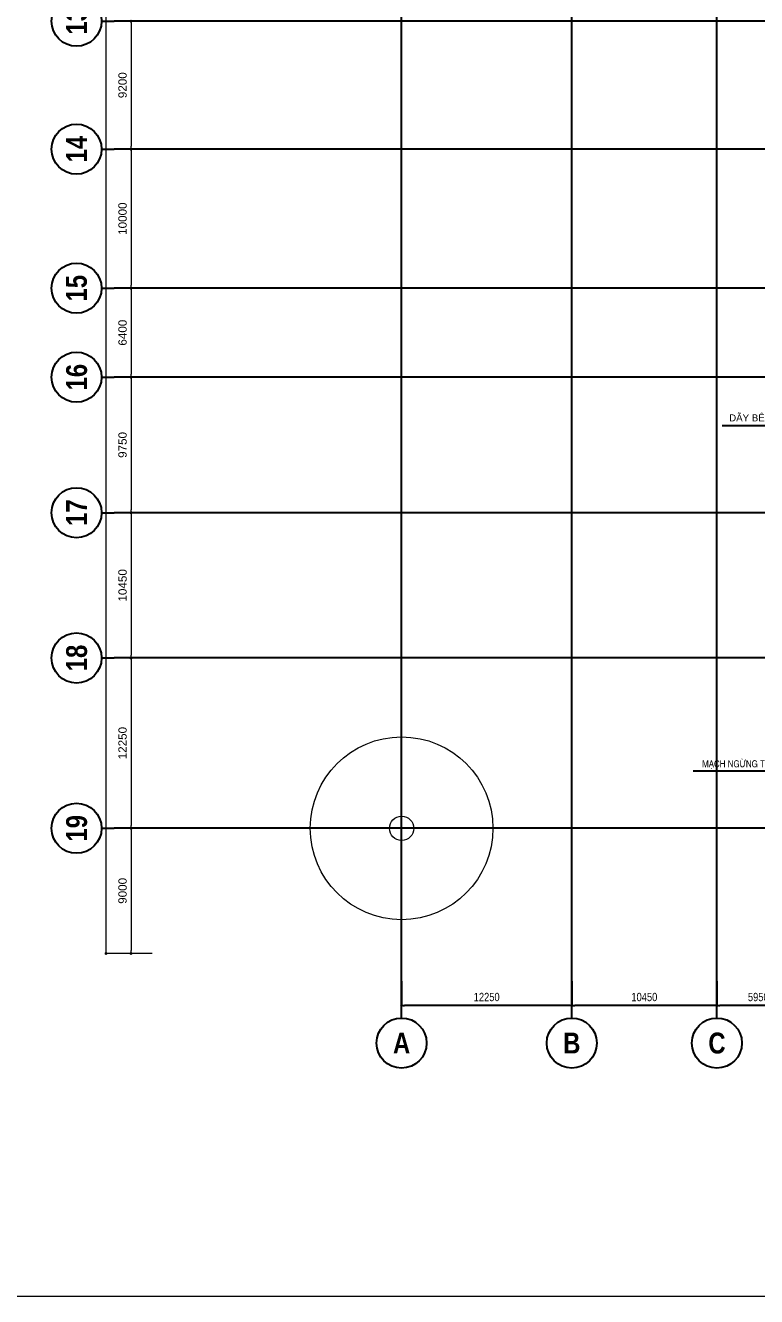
# Model space of a CAD drawing. Header units: millimetres. Extents: x 2356525 to 2927188, y -665534 to -417818.
# Drawn here: x 2675209 to 2727843, y -643665 to -552231 of the extents above; entities that cross this region are included whole.
import ezdxf
from ezdxf.enums import TextEntityAlignment as Align

# ---------------------------------------------------------------- set-up
doc = ezdxf.new("R2010")
doc.units = ezdxf.units.MM
doc.header["$LTSCALE"] = 200
doc.header["$MEASUREMENT"] = 0
doc.linetypes.add('CHG_XX_Luoi truc$0$MB_Luoi truc$0$Center101', pattern=[13, 10, -1, 1, -1])
doc.layers.get('0').update_dxf_attribs({"lineweight": 9})
doc.layers.get('Defpoints').update_dxf_attribs({"color": 10, "lineweight": 0})
for name, color, linetype in [('8', 8, 'Continuous'), ("CHG_XX_Damsan_Ham 2$0$CHG_XX_Damsan_Ham 2$0$'S_General_Hatch_8", 8, 'Continuous'), ('CHG_XX_Luoi truc$0$Grid', 34, 'Continuous'), ('CHG_XX_Luoi truc$0$Grid Line', 251, 'CHG_XX_Luoi truc$0$MB_Luoi truc$0$Center101')]:
    doc.layers.add(name, color=color, linetype=linetype)
for name, color, linetype, lineweight in [('CHG_XX_Cot_Ham 2$0$MB_Luoi truc$0$Dim 300', 1, 'Continuous', 5), ('CHG_XX_Cot_Ham 2$0$NS-DuongBao', 3, 'Continuous', 18), ('CHG_XX_Cot_Ham 2$0$NS-Pier-H2', 150, 'Continuous', 13), ('CHG_XX_Damsan_Ham 2$0$CHG_XX_Damsan_Ham 2$0$DBAO', 3, 'Continuous', 13), ('CHG_XX_Damsan_Ham 2$0$HATCH', 57, 'Continuous', 9), ('COT', 1, 'Continuous', 18), ('DBAO', 90, 'Continuous', 13), ('MB_Luoi truc$0$Dim 300', 1, 'Continuous', 5), ('STICK', 1, 'Continuous', 9), ('TEXT P X', 1, 'Continuous', 9)]:
    doc.layers.add(name, color=color, linetype=linetype, lineweight=lineweight)
doc.styles.add('arial', font='arial.ttf')
doc.styles.add('CHG_XX_Cot_Ham 2$0$MB_Luoi truc$0$Arial_C', font='arial.ttf')
doc.styles.add('CHG_XX_Luoi truc$0$MB_Luoi truc$0$Grid A-F$0$VNI-HelveCB', font='')
doc.styles.add('MB_Luoi truc$0$Arial_C', font='arial.ttf', dxfattribs={"width": 0.8})
doc.styles.add('TTP-HelCon', font='')
doc.styles.get('CHG_XX_Luoi truc$0$MB_Luoi truc$0$Grid A-F$0$VNI-HelveCB').set_extended_font_data('VNI-Helve-Condense', bold=True)
doc.styles.get('TTP-HelCon').set_extended_font_data('VNI-Helve-Condense')
doc.dimstyles.new('CHG_XX_Cot_Ham 2$0$MB_Luoi truc$0$Dim 300 (A1-A2)', dxfattribs={"dimscale": 300, "dimtxt": 2, "dimasz": 0.7, "dimexe": 0, "dimexo": 1, "dimgap": 1, "dimtad": 1, "dimdec": 0, "dimzin": 12, "dimdsep": 46, "dimtxsty": 'CHG_XX_Cot_Ham 2$0$MB_Luoi truc$0$Arial_C', "dimblk": 'CHG_XX_Cot_Ham 2$0$MB_Luoi truc$0$_Dot', "dimcen": 1, "dimclrd": 256, "dimclre": 256, "dimclrt": 3, "dimadec": 0, "dimazin": 0, "dimtfac": 1, "dimtdec": 0, "dimtix": 1, "dimtmove": 2, "dimatfit": 3, "dimldrblk": 'CHG_XX_Cot_Ham 2$0$MB_Luoi truc$0$HTT Arrow 30', "dimfxl": 1, "dimtolj": 1, "dimtzin": 0, "dimarcsym": 0})
doc.dimstyles.new('MB_Luoi truc$0$Dim 300 (A1-A2)', dxfattribs={"dimscale": 300, "dimtxt": 2, "dimasz": 0.7, "dimexe": 0, "dimexo": 1, "dimgap": 1, "dimtad": 1, "dimdec": 0, "dimzin": 12, "dimdsep": 46, "dimtxsty": 'MB_Luoi truc$0$Arial_C', "dimblk": 'MB_Luoi truc$0$_Dot', "dimcen": 1, "dimclrd": 256, "dimclre": 256, "dimclrt": 3, "dimadec": 0, "dimazin": 0, "dimtfac": 1, "dimtdec": 0, "dimtix": 1, "dimtmove": 2, "dimatfit": 3, "dimldrblk": 'MB_Luoi truc$0$HTT Arrow 30', "dimfxl": 1, "dimtolj": 1, "dimtzin": 0, "dimarcsym": 0})
doc.dimstyles.new('TTP-100', dxfattribs={"dimscale": 100, "dimtxt": 2.5, "dimasz": 1, "dimexe": 1, "dimexo": 0, "dimgap": 0.09, "dimtad": 0, "dimdec": 4, "dimrnd": 1, "dimdsep": 46, "dimtxsty": 'TTP-HelCon', "dimblk": 'Stick', "dimcen": 0.09, "dimdle": 1.5, "dimclrd": 256, "dimclre": 256, "dimclrt": 7, "dimadec": 0, "dimazin": 0, "dimtfac": 1, "dimtdec": 4, "dimtix": 1, "dimtmove": 0, "dimatfit": 3, "dimfxl": 1, "dimtvp": 1, "dimtolj": 1, "dimtzin": 0, "dimlwd": -1, "dimlwe": -1, "dimarcsym": 1})

# ---------------------------------------------------------------- blocks, each defined once
blk = doc.blocks.new('MB_Luoi truc$0$_Dot')
at = {"color": 0, "linetype": 'ByBlock', "lineweight": -2}
blk.add_line((-0.5, 0), (-1, 0), dxfattribs=at)
at = {"color": 0, "linetype": 'ByBlock', "const_width": 0.5}
blk.add_lwpolyline([(-0.25, 0, 1), (0.25, 0, 1)], format="xyb", close=True, dxfattribs=at)
blk = doc.blocks.new('*D52')
at = {"layer": 'Defpoints', "color": 0, "transparency": 16777216}
for p in [(2724989, -620666), (2730939, -620666), (2724989, -622728)]:
    blk.add_point(p, dxfattribs=at)
at = {"layer": 'MB_Luoi truc$0$Dim 300', "lineweight": -2, "transparency": 16777216}
for p, q in [((2724989, -620966), (2724989, -622728)), ((2730939, -620966), (2730939, -622728)), ((2730729, -622728), (2725199, -622728))]:
    blk.add_line(p, q, dxfattribs=at)
at = {"layer": 'MB_Luoi truc$0$Dim 300', "lineweight": -2, "transparency": 16777216, "xscale": 210, "yscale": 210, "zscale": 210, "rotation": 180}
blk.add_blockref('MB_Luoi truc$0$_Dot', (2724989, -622728), dxfattribs=at)
at = {"layer": 'MB_Luoi truc$0$Dim 300', "lineweight": -2, "transparency": 16777216, "xscale": 210, "yscale": 210, "zscale": 210}
blk.add_blockref('MB_Luoi truc$0$_Dot', (2730939, -622728), dxfattribs=at)
at = {"layer": 'MB_Luoi truc$0$Dim 300', "color": 3, "transparency": 16777216, "insert": (2727964, -622121), "char_height": 600, "attachment_point": 5, "style": 'MB_Luoi truc$0$Arial_C'}
blk.add_mtext('\\A1;5950', dxfattribs=at)
blk = doc.blocks.new('MB_Luoi truc$0$HTT Arrow 30')
blk.add_hatch(color=256).paths.add_polyline_path([(-2.5, 0.375), (-2.5, -0.375), (0, 0)])
at = {"color": 0, "linetype": 'ByBlock', "lineweight": -2}
for p, q in [((0, 0), (-2.5, 0.375)), ((-2.5, -0.375), (-2.5, 0.375)), ((0, 0), (-2.5, -0.375))]:
    blk.add_line(p, q, dxfattribs=at)
blk = doc.blocks.new('*D53')
at = {"layer": 'Defpoints', "color": 0, "transparency": 16777216}
for p in [(2714539, -620666), (2724989, -620666), (2714539, -622728)]:
    blk.add_point(p, dxfattribs=at)
at = {"layer": 'MB_Luoi truc$0$Dim 300', "lineweight": -2, "transparency": 16777216}
for p, q in [((2714539, -620966), (2714539, -622728)), ((2724989, -620966), (2724989, -622728)), ((2724779, -622728), (2714749, -622728))]:
    blk.add_line(p, q, dxfattribs=at)
at = {"layer": 'MB_Luoi truc$0$Dim 300', "lineweight": -2, "transparency": 16777216, "xscale": 210, "yscale": 210, "zscale": 210, "rotation": 180}
blk.add_blockref('MB_Luoi truc$0$_Dot', (2714539, -622728), dxfattribs=at)
at = {"layer": 'MB_Luoi truc$0$Dim 300', "lineweight": -2, "transparency": 16777216, "xscale": 210, "yscale": 210, "zscale": 210}
blk.add_blockref('MB_Luoi truc$0$_Dot', (2724989, -622728), dxfattribs=at)
at = {"layer": 'MB_Luoi truc$0$Dim 300', "color": 3, "transparency": 16777216, "insert": (2719764, -622121), "char_height": 600, "attachment_point": 5, "style": 'MB_Luoi truc$0$Arial_C'}
blk.add_mtext('\\A1;10450', dxfattribs=at)
blk = doc.blocks.new('*D54')
at = {"layer": 'Defpoints', "color": 0, "transparency": 16777216}
for p in [(2702289, -620666), (2714539, -620666), (2702289, -622728)]:
    blk.add_point(p, dxfattribs=at)
at = {"layer": 'MB_Luoi truc$0$Dim 300', "lineweight": -2, "transparency": 16777216}
for p, q in [((2702289, -620966), (2702289, -622728)), ((2714539, -620966), (2714539, -622728)), ((2714329, -622728), (2702499, -622728))]:
    blk.add_line(p, q, dxfattribs=at)
at = {"layer": 'MB_Luoi truc$0$Dim 300', "lineweight": -2, "transparency": 16777216, "xscale": 210, "yscale": 210, "zscale": 210, "rotation": 180}
blk.add_blockref('MB_Luoi truc$0$_Dot', (2702289, -622728), dxfattribs=at)
at = {"layer": 'MB_Luoi truc$0$Dim 300', "lineweight": -2, "transparency": 16777216, "xscale": 210, "yscale": 210, "zscale": 210}
blk.add_blockref('MB_Luoi truc$0$_Dot', (2714539, -622728), dxfattribs=at)
at = {"layer": 'MB_Luoi truc$0$Dim 300', "color": 3, "transparency": 16777216, "insert": (2708414, -622121), "char_height": 600, "attachment_point": 5, "style": 'MB_Luoi truc$0$Arial_C'}
blk.add_mtext('\\A1;12250', dxfattribs=at)
blk = doc.blocks.new('Stick')
at = {"layer": 'STICK'}
h = blk.add_hatch(color=256, dxfattribs=at)
edge = h.paths.add_edge_path()
edge.add_line((0.3, 0.5), (-0.5, -0.3))
edge.add_arc((-0.4, -0.4), 0.141, 135, 315)
edge.add_line((-0.3, -0.5), (0.5, 0.3))
edge.add_arc((0.4, 0.4), 0.141, 315, 495)
blk.add_line((1, 0), (-1, 0), dxfattribs=at)
blk.add_lwpolyline([(0.3, 0.5), (-0.5, -0.3, 1), (-0.3, -0.5), (0.5, 0.3, 1), (0.3, 0.5, 1)], format="xyb", dxfattribs=at)
blk = doc.blocks.new('CHG_XX_Cot_Ham 2$0$MB_Luoi truc$0$_Dot')
at = {"color": 0, "linetype": 'ByBlock', "lineweight": -2}
blk.add_line((-0.5, 0), (-1, 0), dxfattribs=at)
at = {"color": 0, "linetype": 'ByBlock', "const_width": 0.5}
blk.add_lwpolyline([(-0.25, 0, 1), (0.25, 0, 1)], format="xyb", close=True, dxfattribs=at)
blk = doc.blocks.new('*D820')
at = {"layer": 'CHG_XX_Cot_Ham 2$0$MB_Luoi truc$0$Dim 300', "lineweight": -2, "transparency": 16777216}
for p, q in [((-17945, 58050), (-19478, 58050)), ((-19478, 57840), (-19478, 49060)), ((-17945, 48850), (-19478, 48850))]:
    blk.add_line(p, q, dxfattribs=at)
at = {"layer": 'Defpoints', "color": 0, "transparency": 16777216}
for p in [(-17645, 58050), (-19478, 48850), (-17645, 48850)]:
    blk.add_point(p, dxfattribs=at)
at = {"layer": 'CHG_XX_Cot_Ham 2$0$MB_Luoi truc$0$Dim 300', "lineweight": -2, "transparency": 16777216, "xscale": 210, "yscale": 210, "zscale": 210}
for p, rotation in [((-19478, 58050), 90), ((-19478, 48850), 270)]:
    blk.add_blockref('CHG_XX_Cot_Ham 2$0$MB_Luoi truc$0$_Dot', p, dxfattribs=dict(at, rotation=rotation))
at = {"layer": 'CHG_XX_Cot_Ham 2$0$MB_Luoi truc$0$Dim 300', "color": 3, "transparency": 16777216, "insert": (-20085, 53450), "char_height": 600, "attachment_point": 5, "rotation": 90, "style": 'CHG_XX_Cot_Ham 2$0$MB_Luoi truc$0$Arial_C'}
blk.add_mtext('\\A1;9200', dxfattribs=at)
blk = doc.blocks.new('CHG_XX_Cot_Ham 2$0$MB_Luoi truc$0$HTT Arrow 30')
blk.add_hatch(color=256).paths.add_polyline_path([(-2.5, 0.375), (-2.5, -0.375), (0, 0)])
at = {"color": 0, "linetype": 'ByBlock', "lineweight": -2}
for p, q in [((0, 0), (-2.5, 0.375)), ((-2.5, -0.375), (-2.5, 0.375)), ((0, 0), (-2.5, -0.375))]:
    blk.add_line(p, q, dxfattribs=at)
blk = doc.blocks.new('*D821')
at = {"layer": 'CHG_XX_Cot_Ham 2$0$MB_Luoi truc$0$Dim 300', "lineweight": -2, "transparency": 16777216}
for p, q in [((-17945, 48850), (-19478, 48850)), ((-19478, 48640), (-19478, 39060)), ((-17945, 38850), (-19478, 38850))]:
    blk.add_line(p, q, dxfattribs=at)
at = {"layer": 'Defpoints', "color": 0, "transparency": 16777216}
for p in [(-17645, 48850), (-19478, 38850), (-17645, 38850)]:
    blk.add_point(p, dxfattribs=at)
at = {"layer": 'CHG_XX_Cot_Ham 2$0$MB_Luoi truc$0$Dim 300', "lineweight": -2, "transparency": 16777216, "xscale": 210, "yscale": 210, "zscale": 210}
for p, rotation in [((-19478, 48850), 90), ((-19478, 38850), 270)]:
    blk.add_blockref('CHG_XX_Cot_Ham 2$0$MB_Luoi truc$0$_Dot', p, dxfattribs=dict(at, rotation=rotation))
at = {"layer": 'CHG_XX_Cot_Ham 2$0$MB_Luoi truc$0$Dim 300', "color": 3, "transparency": 16777216, "insert": (-20085, 43850), "char_height": 600, "attachment_point": 5, "rotation": 90, "style": 'CHG_XX_Cot_Ham 2$0$MB_Luoi truc$0$Arial_C'}
blk.add_mtext('\\A1;10000', dxfattribs=at)
blk = doc.blocks.new('*D822')
at = {"layer": 'CHG_XX_Cot_Ham 2$0$MB_Luoi truc$0$Dim 300', "lineweight": -2, "transparency": 16777216}
for p, q in [((-17945, 38850), (-19478, 38850)), ((-19478, 38640), (-19478, 32660)), ((-17945, 32450), (-19478, 32450))]:
    blk.add_line(p, q, dxfattribs=at)
at = {"layer": 'Defpoints', "color": 0, "transparency": 16777216}
for p in [(-17645, 38850), (-19478, 32450), (-17645, 32450)]:
    blk.add_point(p, dxfattribs=at)
at = {"layer": 'CHG_XX_Cot_Ham 2$0$MB_Luoi truc$0$Dim 300', "lineweight": -2, "transparency": 16777216, "xscale": 210, "yscale": 210, "zscale": 210}
for p, rotation in [((-19478, 38850), 90), ((-19478, 32450), 270)]:
    blk.add_blockref('CHG_XX_Cot_Ham 2$0$MB_Luoi truc$0$_Dot', p, dxfattribs=dict(at, rotation=rotation))
at = {"layer": 'CHG_XX_Cot_Ham 2$0$MB_Luoi truc$0$Dim 300', "color": 3, "transparency": 16777216, "insert": (-20085, 35650), "char_height": 600, "attachment_point": 5, "rotation": 90, "style": 'CHG_XX_Cot_Ham 2$0$MB_Luoi truc$0$Arial_C'}
blk.add_mtext('\\A1;6400', dxfattribs=at)
blk = doc.blocks.new('*D823')
at = {"layer": 'CHG_XX_Cot_Ham 2$0$MB_Luoi truc$0$Dim 300', "lineweight": -2, "transparency": 16777216}
for p, q in [((-17945, 32450), (-19478, 32450)), ((-19478, 32240), (-19478, 22910)), ((-17945, 22700), (-19478, 22700))]:
    blk.add_line(p, q, dxfattribs=at)
at = {"layer": 'Defpoints', "color": 0, "transparency": 16777216}
for p in [(-17645, 32450), (-19478, 22700), (-17645, 22700)]:
    blk.add_point(p, dxfattribs=at)
at = {"layer": 'CHG_XX_Cot_Ham 2$0$MB_Luoi truc$0$Dim 300', "lineweight": -2, "transparency": 16777216, "xscale": 210, "yscale": 210, "zscale": 210}
for p, rotation in [((-19478, 32450), 90), ((-19478, 22700), 270)]:
    blk.add_blockref('CHG_XX_Cot_Ham 2$0$MB_Luoi truc$0$_Dot', p, dxfattribs=dict(at, rotation=rotation))
at = {"layer": 'CHG_XX_Cot_Ham 2$0$MB_Luoi truc$0$Dim 300', "color": 3, "transparency": 16777216, "insert": (-20085, 27575), "char_height": 600, "attachment_point": 5, "rotation": 90, "style": 'CHG_XX_Cot_Ham 2$0$MB_Luoi truc$0$Arial_C'}
blk.add_mtext('\\A1;9750', dxfattribs=at)
blk = doc.blocks.new('*D824')
at = {"layer": 'CHG_XX_Cot_Ham 2$0$MB_Luoi truc$0$Dim 300', "lineweight": -2, "transparency": 16777216}
for p, q in [((-17945, 22700), (-19478, 22700)), ((-19478, 22490), (-19478, 12460)), ((-17945, 12250), (-19478, 12250))]:
    blk.add_line(p, q, dxfattribs=at)
at = {"layer": 'Defpoints', "color": 0, "transparency": 16777216}
for p in [(-17645, 22700), (-19478, 12250), (-17645, 12250)]:
    blk.add_point(p, dxfattribs=at)
at = {"layer": 'CHG_XX_Cot_Ham 2$0$MB_Luoi truc$0$Dim 300', "lineweight": -2, "transparency": 16777216, "xscale": 210, "yscale": 210, "zscale": 210}
for p, rotation in [((-19478, 22700), 90), ((-19478, 12250), 270)]:
    blk.add_blockref('CHG_XX_Cot_Ham 2$0$MB_Luoi truc$0$_Dot', p, dxfattribs=dict(at, rotation=rotation))
at = {"layer": 'CHG_XX_Cot_Ham 2$0$MB_Luoi truc$0$Dim 300', "color": 3, "transparency": 16777216, "insert": (-20085, 17475), "char_height": 600, "attachment_point": 5, "rotation": 90, "style": 'CHG_XX_Cot_Ham 2$0$MB_Luoi truc$0$Arial_C'}
blk.add_mtext('\\A1;10450', dxfattribs=at)
blk = doc.blocks.new('*D825')
at = {"layer": 'CHG_XX_Cot_Ham 2$0$MB_Luoi truc$0$Dim 300', "lineweight": -2, "transparency": 16777216}
for p, q in [((-17945, 12250), (-19478, 12250)), ((-19478, 12040), (-19478, 210)), ((-17945, 0), (-19478, 0))]:
    blk.add_line(p, q, dxfattribs=at)
at = {"layer": 'Defpoints', "color": 0, "transparency": 16777216}
for p in [(-17645, 12250), (-19478, 0), (-17645, 0)]:
    blk.add_point(p, dxfattribs=at)
at = {"layer": 'CHG_XX_Cot_Ham 2$0$MB_Luoi truc$0$Dim 300', "lineweight": -2, "transparency": 16777216, "xscale": 210, "yscale": 210, "zscale": 210}
for p, rotation in [((-19478, 12250), 90), ((-19478, 0), 270)]:
    blk.add_blockref('CHG_XX_Cot_Ham 2$0$MB_Luoi truc$0$_Dot', p, dxfattribs=dict(at, rotation=rotation))
at = {"layer": 'CHG_XX_Cot_Ham 2$0$MB_Luoi truc$0$Dim 300', "color": 3, "transparency": 16777216, "insert": (-20085, 6125), "char_height": 600, "attachment_point": 5, "rotation": 90, "style": 'CHG_XX_Cot_Ham 2$0$MB_Luoi truc$0$Arial_C'}
blk.add_mtext('\\A1;12250', dxfattribs=at)
blk = doc.blocks.new('*D826')
at = {"layer": 'CHG_XX_Cot_Ham 2$0$MB_Luoi truc$0$Dim 300', "lineweight": -2, "transparency": 16777216}
for p, q in [((-17945, 163400), (-21278, 163400)), ((-21278, -8790), (-21278, 163190)), ((-17945, -9000), (-21278, -9000))]:
    blk.add_line(p, q, dxfattribs=at)
at = {"layer": 'Defpoints', "color": 0, "transparency": 16777216}
for p in [(-21278, 163400), (-17645, 163400), (-17645, -9000)]:
    blk.add_point(p, dxfattribs=at)
at = {"layer": 'CHG_XX_Cot_Ham 2$0$MB_Luoi truc$0$Dim 300', "lineweight": -2, "transparency": 16777216, "xscale": 210, "yscale": 210, "zscale": 210}
for p, rotation in [((-21278, 163400), 90), ((-21278, -9000), 270)]:
    blk.add_blockref('CHG_XX_Cot_Ham 2$0$MB_Luoi truc$0$_Dot', p, dxfattribs=dict(at, rotation=rotation))
at = {"layer": 'CHG_XX_Cot_Ham 2$0$MB_Luoi truc$0$Dim 300', "color": 3, "transparency": 16777216, "insert": (-21885, 77200), "char_height": 600, "attachment_point": 5, "rotation": 90, "style": 'CHG_XX_Cot_Ham 2$0$MB_Luoi truc$0$Arial_C'}
blk.add_mtext('\\A1;172400', dxfattribs=at)
blk = doc.blocks.new('*D814')
at = {"layer": 'CHG_XX_Cot_Ham 2$0$MB_Luoi truc$0$Dim 300', "lineweight": -2, "transparency": 16777216}
for p, q in [((-17945, 0), (-19478, 0)), ((-19478, -210), (-19478, -8790)), ((-17945, -9000), (-19478, -9000))]:
    blk.add_line(p, q, dxfattribs=at)
at = {"layer": 'Defpoints', "color": 0, "transparency": 16777216}
for p in [(-17645, 0), (-19478, -9000), (-17645, -9000)]:
    blk.add_point(p, dxfattribs=at)
at = {"layer": 'CHG_XX_Cot_Ham 2$0$MB_Luoi truc$0$Dim 300', "lineweight": -2, "transparency": 16777216, "xscale": 210, "yscale": 210, "zscale": 210}
for p, rotation in [((-19478, 0), 90), ((-19478, -9000), 270)]:
    blk.add_blockref('CHG_XX_Cot_Ham 2$0$MB_Luoi truc$0$_Dot', p, dxfattribs=dict(at, rotation=rotation))
at = {"layer": 'CHG_XX_Cot_Ham 2$0$MB_Luoi truc$0$Dim 300', "color": 3, "transparency": 16777216, "insert": (-20085, -4500), "char_height": 600, "attachment_point": 5, "rotation": 90, "style": 'CHG_XX_Cot_Ham 2$0$MB_Luoi truc$0$Arial_C'}
blk.add_mtext('\\A1;9000', dxfattribs=at)
blk = doc.blocks.new('*U835')
at = {"layer": 'CHG_XX_Luoi truc$0$Grid', "lineweight": -2}
blk.add_line((0, -3), (0, 0), dxfattribs=at)
blk.add_circle((0, -9), 6, dxfattribs=at)
at = {"layer": 'CHG_XX_Luoi truc$0$Grid Line'}
blk.add_line((0, 0), (0, 608), dxfattribs=at)
at = {"layer": 'CHG_XX_Luoi truc$0$Grid', "lineweight": -2, "style": 'CHG_XX_Luoi truc$0$MB_Luoi truc$0$Grid A-F$0$VNI-HelveCB'}
for tag, p in [('GRIDSUB', (0, 617)), ('GRID', (0, -9))]:
    blk.add_attdef(tag, text='', height=5, dxfattribs=at).set_placement(p, align=Align.MIDDLE)
blk = doc.blocks.new('*U836')
at = {"layer": 'CHG_XX_Luoi truc$0$Grid', "lineweight": -2}
blk.add_line((0, -3), (0, 0), dxfattribs=at)
blk.add_circle((0, -9), 6, dxfattribs=at)
at = {"layer": 'CHG_XX_Luoi truc$0$Grid Line'}
blk.add_line((0, 0), (0, 608), dxfattribs=at)
at = {"layer": 'CHG_XX_Luoi truc$0$Grid', "lineweight": -2, "style": 'CHG_XX_Luoi truc$0$MB_Luoi truc$0$Grid A-F$0$VNI-HelveCB'}
for tag, p in [('GRIDSUB', (0, 617)), ('GRID', (0, -9))]:
    blk.add_attdef(tag, text='', height=5, dxfattribs=at).set_placement(p, align=Align.MIDDLE)
blk = doc.blocks.new('*U837')
at = {"layer": 'CHG_XX_Luoi truc$0$Grid', "lineweight": -2}
for p, q in [((0, 441), (0, 438)), ((0, -3), (0, 0))]:
    blk.add_line(p, q, dxfattribs=at)
for centre in [(0, 447), (0, -9)]:
    blk.add_circle(centre, 6, dxfattribs=at)
at = {"layer": 'CHG_XX_Luoi truc$0$Grid Line'}
blk.add_line((0, 0), (0, 438), dxfattribs=at)
at = {"layer": 'CHG_XX_Luoi truc$0$Grid', "lineweight": -2, "style": 'CHG_XX_Luoi truc$0$MB_Luoi truc$0$Grid A-F$0$VNI-HelveCB'}
for tag, p in [('GRIDSUB', (0, 447)), ('GRID', (0, -9))]:
    blk.add_attdef(tag, text='', height=5, dxfattribs=at).set_placement(p, align=Align.MIDDLE)
blk = doc.blocks.new('CHG_XX_Luoi truc')
at = {"layer": 'Defpoints', "ltscale": 1500}
blk.add_circle((0, 0), 6575, dxfattribs=at)
at = {"layer": 'CHG_XX_Luoi truc$0$Grid'}
ref = blk.add_blockref('*U836', (0, -12747), dxfattribs=dict(at, xscale=300, yscale=300, zscale=300))
ref.add_attrib('GRID', 'A', dxfattribs={"lineweight": -2, "height": 1500, "style": 'CHG_XX_Luoi truc$0$MB_Luoi truc$0$Grid A-F$0$VNI-HelveCB'}).set_placement((0, -15447), align=Align.MIDDLE)
ref = blk.add_blockref('*U835', (12250, -12747), dxfattribs=dict(at, xscale=300, yscale=300, zscale=300))
ref.add_attrib('GRID', 'B', dxfattribs={"lineweight": -2, "height": 1500, "style": 'CHG_XX_Luoi truc$0$MB_Luoi truc$0$Grid A-F$0$VNI-HelveCB'}).set_placement((12250, -15447), align=Align.MIDDLE)
ref = blk.add_blockref('*U835', (22700, -12747), dxfattribs=dict(at, xscale=300, yscale=300, zscale=300))
ref.add_attrib('GRID', 'C', dxfattribs={"lineweight": -2, "height": 1500, "style": 'CHG_XX_Luoi truc$0$MB_Luoi truc$0$Grid A-F$0$VNI-HelveCB'}).set_placement((22700, -15447), align=Align.MIDDLE)
at = {"layer": 'CHG_XX_Luoi truc$0$Grid', "xscale": 300.0000000000013, "yscale": 300.0000000000013, "zscale": 300.0000000000013, "rotation": 90}
for p, values in [((110703, 58050), {'GRID': '13', 'GRIDSUB': '13'}), ((110703, 48850), {'GRID': '14', 'GRIDSUB': '14'}), ((110703, 38850), {'GRID': '15', 'GRIDSUB': '15'}), ((110703, 32450), {'GRID': '16', 'GRIDSUB': '16'}), ((110703, 22700), {'GRID': '17', 'GRIDSUB': '17'}), ((110703, 12250), {'GRID': '18', 'GRIDSUB': '18'}), ((110703, 0), {'GRID': '19', 'GRIDSUB': '19'})]:
    blk.add_blockref('*U837', p, dxfattribs=at).add_auto_attribs(values)
blk = doc.blocks.new('CHG_XX_Cot_Ham 2')
at = {"layer": 'CHG_XX_Cot_Ham 2$0$NS-DuongBao'}
blk.add_circle((0, 0), 876.6, dxfattribs=at)
at = {"layer": 'Defpoints'}
blk.add_circle((0, 0), 876.6, dxfattribs=at)
at = {"layer": 'CHG_XX_Cot_Ham 2$0$NS-Pier-H2'}
blk.add_blockref('CHG_XX_Luoi truc', (0, 0), dxfattribs=at)
at = {"layer": 'CHG_XX_Cot_Ham 2$0$MB_Luoi truc$0$Dim 300'}
for base, p1, p2, picture, middle in [((-21278.2, 163400), (-17645.1, -9000), (-17645.1, 163400), '*D826', (-21884.5, 77200)), ((-19478.2, 48850), (-17645.1, 58050), (-17645.1, 48850), '*D820', (-20084.5, 53450)), ((-19478.2, 38850), (-17645.1, 48850), (-17645.1, 38850), '*D821', (-20084.5, 43850)), ((-19478.2, 32450), (-17645.1, 38850), (-17645.1, 32450), '*D822', (-20084.5, 35650)), ((-19478.2, 22700), (-17645.1, 32450), (-17645.1, 22700), '*D823', (-20084.5, 27575)), ((-19478.2, 12250), (-17645.1, 22700), (-17645.1, 12250), '*D824', (-20084.5, 17475)), ((-19478.2, 0), (-17645.1, 12250), (-17645.1, 0), '*D825', (-20084.5, 6125)), ((-19478.2, -9000), (-17645.1, 0), (-17645.1, -9000), '*D814', (-20084.5, -4500))]:
    dim = blk.add_linear_dim(base=base, p1=p1, p2=p2, angle=90, dimstyle='CHG_XX_Cot_Ham 2$0$MB_Luoi truc$0$Dim 300 (A1-A2)', dxfattribs=at)
    dim.commit()
    dim.dimension.update_dxf_attribs({"geometry": picture, "text_midpoint": middle})
blk = doc.blocks.new('CHG_XX_Damsan_Ham 2', base_point=(3089256, -609981))
at = {"layer": "CHG_XX_Damsan_Ham 2$0$CHG_XX_Damsan_Ham 2$0$'S_General_Hatch_8"}
h = blk.add_hatch(dxfattribs=at)
h.set_pattern_fill('CROSS', color=256, scale=2000)
edge = h.paths.add_edge_path()
edge.add_line((76750, 42625), (76750, 65250))
edge.add_line((76750, 65250), (76750, 65850))
edge.add_line((76750, 65850), (77900, 65850))
edge.add_line((77900, 65850), (77900, 89350))
edge.add_line((77900, 89350), (76850, 89350))
edge.add_line((76850, 89350), (76850, 90650))
edge.add_line((76850, 90650), (76852, 131950))
edge.add_line((76852, 131950), (51950, 131950))
edge.add_line((51950, 131950), (51950, 130600))
edge.add_line((51950, 130600), (22700, 130600))
edge.add_line((22700, 130600), (22700, 84050))
edge.add_line((22700, 84050), (32350, 84050))
edge.add_line((32350, 84050), (32350, 22700))
edge.add_line((32350, 22700), (76500, 22700))
edge.add_line((76500, 22700), (76500, 23518))
edge.add_line((76500, 23518), (76750, 23518))
edge.add_line((76750, 23518), (76750, 42625))
edge.add_line((76750, 42625), (76750, 43198))
at = {"layer": 'CHG_XX_Damsan_Ham 2$0$CHG_XX_Damsan_Ham 2$0$DBAO'}
blk.add_blockref('CHG_XX_Cot_Ham 2', (0, 0), dxfattribs=at)
at = {"layer": 'CHG_XX_Damsan_Ham 2$0$HATCH'}
blk.add_blockref('CHG_XX_Cot_Ham 2', (0, 0), dxfattribs=at)

msp = doc.modelspace()

# ---------------------------------------------------------------- linework, layer by layer
at = {"layer": 'Defpoints'}
msp.add_lwpolyline([(2618120.8, -425369.7), (2927188.3, -425369.7), (2927188.3, -643664.7), (2618120.8, -643664.7)], close=True, dxfattribs=at)

# ---------------------------------------------------------------- block references
msp.add_blockref('CHG_XX_Damsan_Ham 2', (5791545.2, -1219962))
at = {"layer": 'DBAO'}
msp.add_blockref('CHG_XX_Cot_Ham 2', (2702289.2, -609981), dxfattribs=at)

# ---------------------------------------------------------------- texts
at = {"layer": 'COT', "style": 'arial'}
msp.add_text('DÃY BÊ TÔNG ĐỖ SAU', height=500, rotation=0.000028, dxfattribs=at).set_placement((2729690.9, -580709.6, 4036.1), align=Align.CENTER)
at = {"layer": 'TEXT P X', "style": 'TTP-HelCon'}
msp.add_text('MAÏCH NGÖØNG THI COÂNG', height=500, dxfattribs=at).set_placement((2723923.3, -605589.1))

# ---------------------------------------------------------------- dimensions: what is measured, and where the dimension line sits
at = {"layer": 'MB_Luoi truc$0$Dim 300'}
for base, p1, p2, picture, middle in [((2702289.2, -622727.7), (2714539.2, -620665.9), (2702289.2, -620665.9), '*D54', (2708414.2, -622121.3)), ((2714539.2, -622727.7), (2724989.2, -620665.9), (2714539.2, -620665.9), '*D53', (2719764.2, -622121.3)), ((2724989.2, -622727.7), (2730939.2, -620665.9), (2724989.2, -620665.9), '*D52', (2727964.2, -622121.3))]:
    dim = msp.add_linear_dim(base=base, p1=p1, p2=p2, dimstyle='MB_Luoi truc$0$Dim 300 (A1-A2)', dxfattribs=at)
    dim.commit()
    dim.dimension.update_dxf_attribs({"geometry": picture, "text_midpoint": middle})

# ---------------------------------------------------------------- leaders
at = {"layer": '8'}
for points in [[(2738329.7, -585231), (2735904.4, -581027.2), (2725368.4, -581027.2)], [(2742702.8, -610081), (2737878.2, -605877.3), (2723266.3, -605877.3)]]:
    msp.add_leader(points, dimstyle='TTP-100', override={"dimasz": 5, "dimgap": 0.09, "dimtad": 0, "dimfxl": 36}, dxfattribs=at)

doc.saveas('drawing.dxf')
